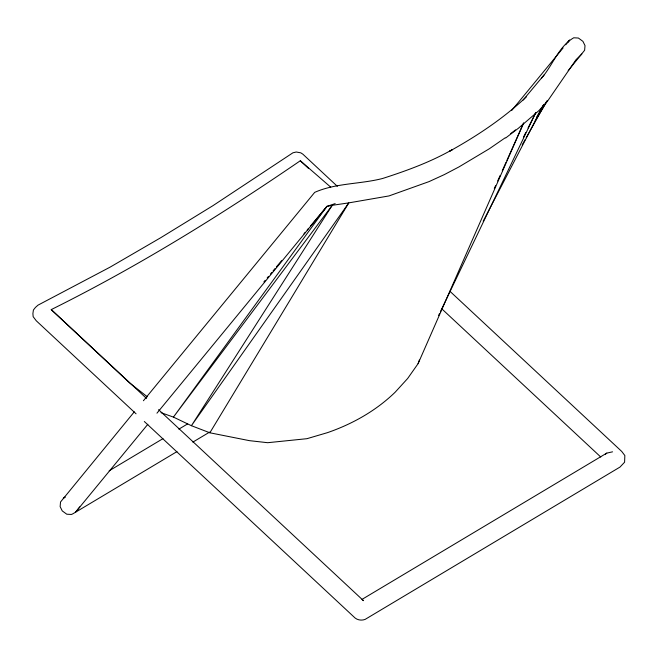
<?xml version="1.0" encoding="UTF-8"?>
<svg xmlns="http://www.w3.org/2000/svg" width="658" height="658" viewBox="0 0 658 658"><rect width="100%" height="100%" fill="white"/><g stroke="black" fill="none" stroke-linecap="round" stroke-linejoin="round"><path stroke-width="0.99" d="M160.996 412.648L173.424 417.098L191.412 425.701L209.861 432.791L249.415 440.654L267.683 442.702L306.949 438.689L327.487 432.643A324.007 216.211 28.9 0 0 395.17 392.193L407.647 378.506L418.085 363.668L523.669 122.914L506.89 160.396M494.306 188.509L495.564 185.704M497.662 181.016L500.179 175.39M502.276 170.71L506.051 162.271M438.606 315.412L439.495 313.553M440.383 311.703L535.867 112.428L528.045 127.989M523.447 137.152L525.75 132.571M483.169 221.244L543.582 104.803L536.558 117.305M522.139 144.941L525.158 139.57M526.17 137.777L546.798 101.052M209.861 432.791L348.806 202.878L389.001 195.928L429.008 181.624L444.257 174.633L458.906 166.951L489.305 148.782L505.13 137.859M535.217 120.636L547.505 100.526M541.518 78.154C552.819 65.315 558.51 46.545 573.735 37.786L578.382 38.032L582.914 41.347L585.011 45.616L584.625 50.263L568.183 70.677M335.177 203.593L326.936 206.39L173.424 417.098L332.241 205.312L348.806 202.878L191.412 425.701L332.241 205.312L326.927 206.357L310.51 226.031M567.846 42.318L569.614 40.023L565.707 44.777M79.758 506.882L75.538 512.228L72.602 513.939L71.426 514.457L66.779 514.219L62.239 510.896L60.141 506.627L60.528 501.988L134.29 411.842M143.411 400.747L314.697 192.366C335.819 182.965 360.345 184.248 382.635 178.474C406.677 170.743 430.529 162.065 452.54 149.498L449.603 151.217C477.173 135.902 503.526 118.35 526.556 96.693M147.836 424.278L75.538 512.228L176.977 451.602M156.949 413.183L326.936 206.39M511.653 110.536L563.108 47.944M263.899 281.895L265.207 280.324M267.181 277.964L268.489 276.385M270.463 274.024L271.779 272.453M273.086 270.882L275.06 268.522M276.368 266.942L281.624 260.65M303.947 233.894L305.263 232.323M307.228 229.963L308.544 228.392M523.126 100.049L544.199 74.815M581.861 54.038L576.063 59.639L547.464 101.266L538.803 110.709L518.471 128.195L505.665 137.983M605.426 454.217L606.766 453.115L612.565 451.832M510.731 133.574L515.535 129.906M330.711 187.135L300.311 160.749C220.455 215.405 137.958 266.531 51.234 309.605L129.634 382.923L147.376 396.832M65.068 497.152L63.3 498.205L64.978 497.218M109.17 470.791L162.978 438.639M178.853 429.148L187.67 423.875M192.86 442.11L209.614 432.1M606.766 453.115L361.974 599.413L363.496 600.688L158.578 409.663M337.348 186.329L302.836 154.153L300.78 152.829L296.232 152.006L292.925 152.796L212.904 205.691L160.782 237.686L110.001 267.189L38.008 305.147L35.45 307.426L33.41 310L32.9 313.603L33.155 316.679L36.264 320.775L136.066 413.808M449.899 291.255L621.736 451.446L624.845 455.542L624.59 462.212L619.992 467.073L365.075 619.425C361.826 620.642 357.927 620.223 355.164 618.068L144.316 421.507M441.625 308.676L600.762 457.014M51.234 309.605L146.561 398.468M300.311 160.749L308.528 168.44M419.343 360.041A170.817 113.99 28.9 0 1 418.085 363.668"/></g></svg>
